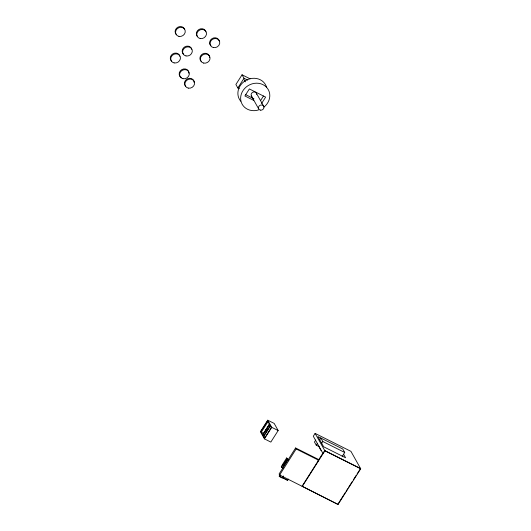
<?xml version="1.0" encoding="UTF-8"?>
<svg xmlns="http://www.w3.org/2000/svg" width="531" height="531" viewBox="0 0 531 531"><rect width="100%" height="100%" fill="white"/><g stroke="black" fill="none" stroke-linecap="round" stroke-linejoin="round"><path stroke-width="0.8" d="M250.074 78.814L242.056 74.791L235.89 84.495L237.842 87.973L239.302 88.704M237.842 87.973L244.001 78.269L242.056 74.791M260.641 100.459L263.482 95.992M261.577 103.492L265.633 97.107L249.358 88.942L244.897 95.972L253.772 100.419M267.73 420.194L260.409 431.723L264.411 438.858L270.837 442.084L278.164 430.548L274.162 423.413L267.73 420.194L271.739 427.329L278.164 430.548M267.989 421.674L261.279 432.241L263.668 433.442L269.536 424.196M269.383 424.156L262.672 434.73L264.026 435.407M269.542 424.442L262.825 435.008L264.179 435.685M265.52 431.119L266.363 429.798M263.502 436.21L270.213 425.643M270.418 426.008L263.708 436.575L265.062 437.259M264.411 438.858L271.739 427.329M288.472 460.39L286.667 457.961L282.817 464.021L283.435 464.326M283.089 465.103L286.932 459.043L287.384 459.846L283.534 465.906L282.419 464.764L281.271 466.576L281.722 467.38L283.076 468.057M281.722 467.38L282.87 465.568L282.419 464.764M338.055 504.45L302.079 486.217L318.593 460.211L318.042 459.222L295.608 447.978L279.094 473.984L279.651 474.973L338.055 504.45L360.708 468.78L350.931 451.35L315.109 433.396L313.297 436.25L322.921 453.394L324.733 450.54L360.556 468.501L358.744 471.355M279.651 474.973L296.165 448.967L295.608 447.978M283.415 475.975L282.173 477.927L279.459 476.566L279.2 476.115L280.003 474.847M279.459 476.566L280.282 475.265M279.2 476.115L287.643 480.349L288.446 479.081M315.699 440.073L314.465 442.011L316.264 445.217L319.191 446.684M316.264 445.217L317.498 443.279M319.722 439.781L320.843 438.009L322.795 441.487L344.725 452.478L342.156 456.534M321.667 443.252L322.795 441.487M317.412 461.784L322.835 453.242M302.232 486.496L324.892 450.819L315.109 433.396M337.895 504.171L343.444 495.436M343.869 494.766L345.19 492.695M346.066 491.308L347.825 488.547M348.688 487.179L352.099 481.816M353.367 479.818L356.261 475.258M357.084 473.957L358.325 472.006M244.001 78.269L247.652 80.095M245.773 94.691L253.911 98.773M324.892 450.819L360.708 468.78M296.165 448.967L318.593 460.211M286.932 459.043L287.404 459.282L286.667 457.961M282.87 465.568L283.534 465.906M282.439 477.488L287.643 480.349M256.327 93.111L263.641 106.14M244.167 79.696L245.388 81.867M251.428 95.978L258.736 109.001M344.725 452.478L342.78 449.007L317.923 436.575L323.644 446.777L345.581 457.768L343.603 454.251M319.171 447.188L321.142 450.713M281.915 477.475L282.173 477.927M176.392 34.561A4.998 4.46 -29.3 0 1 177.706 27.293A4.998 4.46 -29.3 0 1 184.728 29.696M210.893 45.779A4.998 4.46 -29.3 0 1 212.208 38.511A4.998 4.46 -29.3 0 1 219.23 40.907M201.189 61.284A4.998 4.46 -29.3 0 1 203.088 53.717A4.998 4.46 -29.3 0 1 209.639 57.587M258.424 109.99A14.961 13.341 -29.3 0 1 240.822 96.045A14.961 13.341 -29.3 0 1 262.799 84.548A14.961 13.341 -29.3 0 1 263.94 107.103M240.769 101.275A14.961 13.341 -29.3 0 1 246.026 80.334A14.961 13.341 -29.3 0 1 266.509 87.038M251.847 96.489A2.834 2.529 -29.3 0 1 252.922 92.195A2.834 2.529 -29.3 0 1 256.646 94.399M171.579 61.098A4.998 4.46 -29.3 0 1 172.894 53.83A4.998 4.46 -29.3 0 1 179.916 56.233M197.625 36.725A4.998 4.46 -29.3 0 1 198.946 29.457A4.998 4.46 -29.3 0 1 205.962 31.853M181.416 77.566A4.998 4.46 -29.3 0 1 181.755 69.627A4.998 4.46 -29.3 0 1 188.89 73.205M185.724 86.307A4.998 4.46 -29.3 0 1 187.622 78.741A4.998 4.46 -29.3 0 1 194.173 82.617M183.454 54.129A4.998 4.46 -29.3 0 1 184.768 46.861A4.998 4.46 -29.3 0 1 191.791 49.257M267.558 420.904L260.847 431.471L264.591 438.148L271.301 427.574L267.558 420.904M178.947 36.387A4.998 4.46 -29.3 0 0 185.153 30.446A4.998 4.46 -29.3 0 0 177.088 28.833A4.998 4.46 -29.3 0 0 178.947 36.387M213.449 47.598A4.998 4.46 -29.3 0 0 219.655 41.664A4.998 4.46 -29.3 0 0 211.59 40.044A4.998 4.46 -29.3 0 0 213.449 47.598M203.738 63.103A4.998 4.46 -29.3 0 0 209.944 57.169A4.998 4.46 -29.3 0 0 201.886 55.549A4.998 4.46 -29.3 0 0 203.738 63.103M260.369 110.123A2.834 2.529 -29.3 0 0 263.887 106.751A2.834 2.529 -29.3 0 0 259.314 105.835A2.834 2.529 -29.3 0 0 260.369 110.123M174.128 62.923A4.998 4.46 -29.3 0 0 180.334 56.983A4.998 4.46 -29.3 0 0 172.276 55.37A4.998 4.46 -29.3 0 0 174.128 62.923M200.18 38.544A4.998 4.46 -29.3 0 0 206.386 32.603A4.998 4.46 -29.3 0 0 198.328 30.99A4.998 4.46 -29.3 0 0 200.18 38.544M182.996 78.714A4.998 4.46 -29.3 0 0 189.202 72.78A4.998 4.46 -29.3 0 0 181.137 71.161A4.998 4.46 -29.3 0 0 182.996 78.714M188.279 88.126A4.998 4.46 -29.3 0 0 194.485 82.192A4.998 4.46 -29.3 0 0 186.421 80.579A4.998 4.46 -29.3 0 0 188.279 88.126M186.009 55.947A4.998 4.46 -29.3 0 0 192.215 50.014A4.998 4.46 -29.3 0 0 184.151 48.394A4.998 4.46 -29.3 0 0 186.009 55.947"/></g></svg>
